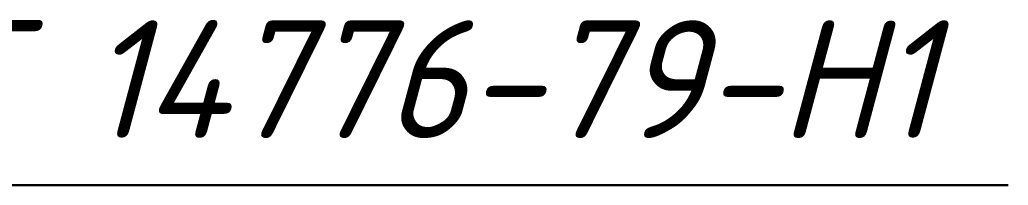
# Model space of a CAD drawing. Header units: millimetres. Extents: x 0 to 25230, y 0 to 17820.
# Drawn here: x 16417 to 17300, y 3359 to 3507 of the extents above; entities that cross this region are included whole.
import ezdxf

# ---------------------------------------------------------------- set-up
doc = ezdxf.new("R2010")
doc.units = ezdxf.units.MM
doc.header["$LTSCALE"] = 30
doc.layers.add('Обозначение (ГОСТ)', color=7, linetype='Continuous', lineweight=25)
doc.layers.add('Эскизная геометрия (ГОСТ)', color=7, linetype='Continuous', lineweight=50)
doc.styles.add('Стиль текста144', font='GOST Common Italic.ttf')

# ---------------------------------------------------------------- blocks, each defined once
blk = doc.blocks.new('Обозначение сварки_102')
at = {"layer": 'Эскизная геометрия (ГОСТ)', "lineweight": 30}
blk.add_line((0, 0), (11.4198, 0), dxfattribs=at)
at = {"layer": 'Обозначение (ГОСТ)', "style": 'Стиль текста144'}
blk.add_text('ГОСТ 14776-79-Н1', height=1, dxfattribs=at).set_placement((0.2, 0.4))

msp = doc.modelspace()

# ---------------------------------------------------------------- block references
at = {"xscale": 104.9999982118607, "yscale": 104.9999982118607, "zscale": 104.9999982118607}
msp.add_blockref('Обозначение сварки_102', (16101.213, 3359.252), dxfattribs=at)

doc.saveas('drawing.dxf')
